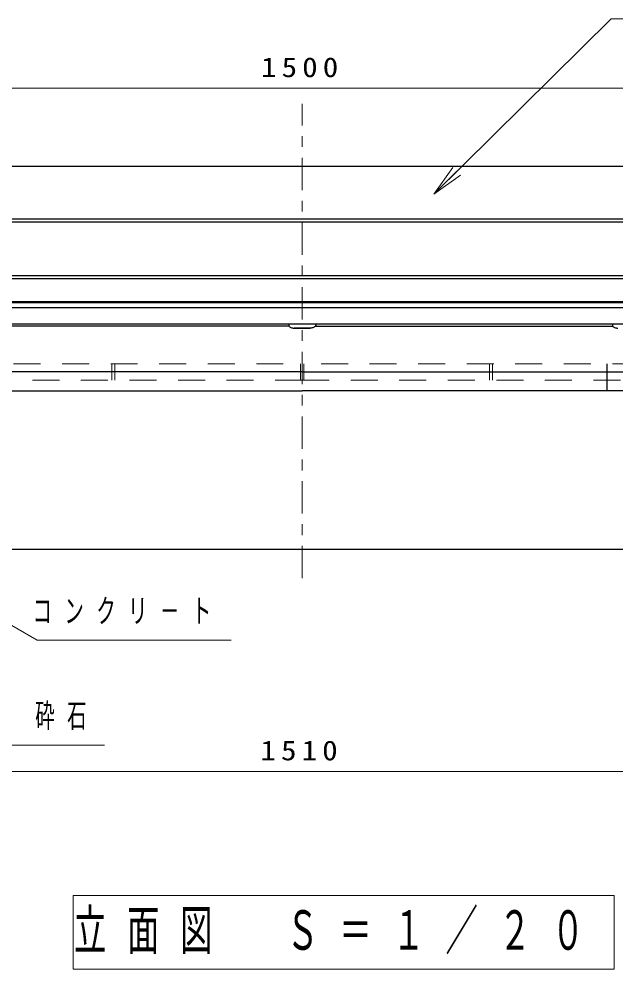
# Model space of a CAD drawing. Units: millimetres on the paper, scale 1:20. Extents: x -365 to 0, y -5 to 257.
# Drawn here: x -307.2 to -251.8, y 69.2 to 157.3 of the extents above; entities that cross this region are included whole.
import ezdxf

# ---------------------------------------------------------------- set-up
doc = ezdxf.new("R2010")
doc.units = ezdxf.units.MM
doc.linetypes.add('USER1', pattern=[4.5, 2.5, -2])
doc.linetypes.add('USER2', pattern=[6, 3, -1, 1, -1])
doc.layers.add('1_20', color=7, linetype='Continuous', lineweight=25)
doc.styles.add('ＭＳ ゴシック', font='')
doc.styles.get('ＭＳ ゴシック').set_extended_font_data('MS Gothic')

msp = doc.modelspace()

# ---------------------------------------------------------------- linework, layer by layer
at = {"layer": '1_20', "lineweight": 13}
for p, q in [((-321.407, 150.927), (-240.407, 150.927)), ((-268.722, 141.114), (-266.937, 143.577)), ((-268.722, 141.114), (-266.586, 143.221)), ((-266.235, 142.865), (-268.722, 141.114)), ((-240.157, 87.552), (-321.657, 87.552)), ((-302.133, 76.033), (-302.133, 69.227)), ((-251.993, 76.033), (-302.133, 76.033)), ((-251.993, 69.227), (-251.993, 76.033)), ((-302.133, 69.227), (-251.993, 69.227))]:
    msp.add_line(p, q, dxfattribs=at)
at = {"layer": '1_20', "linetype": 'USER2', "lineweight": 13}
msp.add_line((-280.907, 105.482), (-280.907, 149.471), dxfattribs=at)
at = {"layer": '1_20'}
for p, q in [((-318.157, 143.701), (-243.657, 143.701)), ((-318.157, 138.804), (-243.657, 138.804)), ((-318.157, 138.527), (-243.657, 138.527)), ((-318.157, 133.544), (-243.657, 133.544)), ((-318.157, 133.28), (-243.657, 133.28)), ((-318.157, 131.148), (-243.657, 131.148)), ((-318.157, 131.038), (-243.657, 131.038)), ((-318.157, 130.575), (-243.657, 130.575)), ((-318.157, 129.081), (-243.657, 129.081)), ((-282.142, 128.87), (-309.672, 128.87)), ((-282.157, 129.081), (-282.157, 128.93)), ((-281.657, 128.68), (-280.157, 128.68)), ((-280.157, 128.68), (-281.657, 128.68)), ((-279.672, 128.87), (-252.142, 128.87)), ((-279.657, 129.081), (-279.657, 128.93)), ((-252.157, 129.081), (-252.157, 128.93)), ((-280.907, 124.62), (-316.657, 124.62)), ((-280.907, 124.62), (-245.157, 124.62)), ((-314.907, 108.162), (-246.907, 108.162))]:
    msp.add_line(p, q, dxfattribs=at)
at = {"layer": '1_20', "color": 4, "linetype": 'USER1', "lineweight": 13}
for p, q in [((-316.657, 125.362), (-280.907, 125.362)), ((-298.557, 125.362), (-298.557, 123.862)), ((-298.257, 125.362), (-298.257, 123.862)), ((-281.057, 125.362), (-281.057, 123.862)), ((-245.157, 125.362), (-280.907, 125.362)), ((-280.757, 125.362), (-280.757, 123.862)), ((-263.557, 125.362), (-263.557, 123.862)), ((-263.257, 125.362), (-263.257, 123.862)), ((-280.907, 123.862), (-316.207, 123.862)), ((-280.907, 123.862), (-245.607, 123.862))]:
    msp.add_line(p, q, dxfattribs=at)
at = {"layer": '1_20', "color": 4}
for p, q in [((-252.682, 125.362), (-252.682, 122.862)), ((-316.657, 122.862), (-280.907, 122.862)), ((-245.157, 122.862), (-280.907, 122.862))]:
    msp.add_line(p, q, dxfattribs=at)
at = {"layer": '1_20', "lineweight": 13}
for points in [[(-268.722, 141.114), (-252.258, 157.349), (-218.238, 157.349)], [(-315.311, 105.41), (-305.48, 99.734), (-287.478, 99.734)], [(-316.822, 93.903), (-309.906, 89.979), (-299.232, 89.979)]]:
    msp.add_lwpolyline(points, dxfattribs=at)
at = {"layer": '1_20'}
for points in [[(-282.157, 128.93), (-282.151, 128.891), (-282.133, 128.853), (-282.103, 128.817), (-282.062, 128.784), (-282.011, 128.754), (-281.951, 128.728), (-281.884, 128.708), (-281.812, 128.693), (-281.735, 128.684), (-281.657, 128.68)], [(-282.157, 128.93), (-282.151, 128.891), (-282.133, 128.853), (-282.103, 128.817), (-282.062, 128.784), (-282.011, 128.754), (-281.951, 128.728), (-281.884, 128.708), (-281.812, 128.693), (-281.735, 128.684), (-281.657, 128.68)], [(-279.657, 128.93), (-279.663, 128.891), (-279.681, 128.853), (-279.712, 128.817), (-279.752, 128.784), (-279.803, 128.754), (-279.863, 128.728), (-279.93, 128.708), (-280.002, 128.693), (-280.079, 128.684), (-280.157, 128.68)], [(-279.657, 128.93), (-279.663, 128.891), (-279.681, 128.853), (-279.712, 128.817), (-279.752, 128.784), (-279.803, 128.754), (-279.863, 128.728), (-279.93, 128.708), (-280.002, 128.693), (-280.079, 128.684), (-280.157, 128.68)], [(-252.157, 128.93), (-252.151, 128.891), (-252.133, 128.853), (-252.103, 128.817), (-252.062, 128.784), (-252.011, 128.754), (-251.951, 128.728), (-251.884, 128.708), (-251.812, 128.693), (-251.735, 128.684), (-251.657, 128.68)]]:
    msp.add_lwpolyline(points, dxfattribs=at)

# ---------------------------------------------------------------- texts
at = {"layer": '1_20', "style": 'ＭＳ ゴシック'}
for s, insert, char_height, attachment_point in [('\\T1.33;\\W1.15;1500', (-280.907, 151.927), 1.833, 8), ('\\T1.64;\\W0.6;コンクリ－ト', (-305.894, 102.384), 2.199, 4), ('\\T1.64;\\W0.6;砕石', (-305.648, 92.629), 2.199, 4), ('\\T1.33;\\W1.15;1510', (-280.96, 88.552), 1.833, 8), ('\\T1.64;\\W0.6;立面図\u3000Ｓ＝１／２０', (-302.063, 72.63), 3.666, 4)]:
    msp.add_mtext(s, dxfattribs=dict(at, insert=insert, char_height=char_height, attachment_point=attachment_point))

doc.saveas('drawing.dxf')
